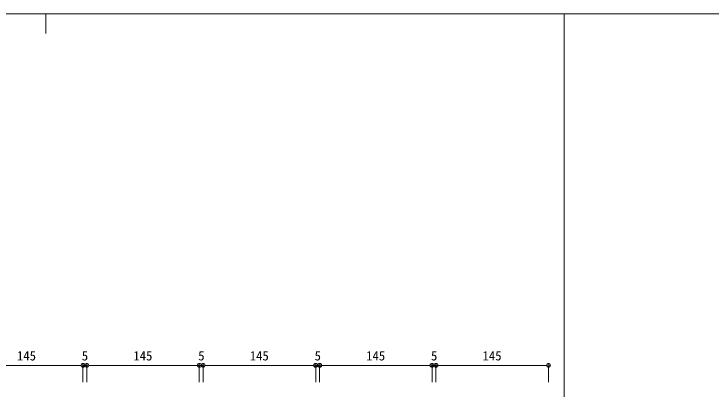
# Model space of a CAD drawing. Units: millimetres on the paper. Extents: x -401 to 401, y -279 to 279.
# Drawn here: x -141.8 to 37.9, y 182.1 to 278.7 of the extents above; entities that cross this region are included whole.
import ezdxf
from ezdxf.enums import TextEntityAlignment as Align

# ---------------------------------------------------------------- set-up
doc = ezdxf.new("R2010")
doc.units = ezdxf.units.MM
for name, color, linetype, lineweight in [('0-0_A-C01-補助線(非印刷)', 4, 'Continuous', 9), ('0-3_0-A01-枠A', 4, 'Continuous', 9), ('0-8_0-A11-寸法_詳細', 5, 'Continuous', 9), ('0-9_0', 7, 'Continuous', 9)]:
    doc.layers.add(name, color=color, linetype=linetype, lineweight=lineweight)
doc.styles.add('ＭＳ ゴシック', font='')
doc.styles.get('ＭＳ ゴシック').set_extended_font_data('MS Gothic')

# ---------------------------------------------------------------- blocks, each defined once
blk = doc.blocks.new('_Dot')
at = {"layer": '0-9_0'}
blk.add_line((-0.5, 0), (-1, 0), dxfattribs=at)
for radius in [0.5, 0.25]:
    blk.add_circle((0, 0), radius, dxfattribs=at)

msp = doc.modelspace()

# ---------------------------------------------------------------- linework, layer by layer
at = {"layer": '0-0_A-C01-補助線(非印刷)'}
for p, q in [((-133.556, 278.667), (-133.556, 273.667)), ((0, -252), (0, 278.667)), ((0, 278.667), (0, 273.667))]:
    msp.add_line(p, q, dxfattribs=at)
at = {"layer": '0-3_0-A01-枠A'}
msp.add_line((-400.667, 278.667), (400.667, 278.667), dxfattribs=at)
at = {"layer": '0-8_0-A11-寸法_詳細'}
for p, q in [((-152.013, 188.196), (-125.013, 188.196)), ((-125.013, 188.196), (-126.013, 188.196)), ((-124.013, 183.898), (-124.013, 188.196)), ((-124.013, 183.898), (-124.013, 188.196)), ((-124.013, 188.196), (-123.013, 188.196)), ((-123.013, 183.898), (-123.013, 188.196)), ((-123.013, 183.898), (-123.013, 188.196)), ((-122.013, 188.196), (-121.013, 188.196)), ((-122.013, 188.196), (-95.013, 188.196)), ((-95.013, 188.196), (-96.013, 188.196)), ((-94.013, 183.898), (-94.013, 188.196)), ((-94.013, 183.898), (-94.013, 188.196)), ((-94.013, 188.196), (-93.013, 188.196)), ((-93.013, 183.898), (-93.013, 188.196)), ((-93.013, 183.898), (-93.013, 188.196)), ((-92.013, 188.196), (-91.013, 188.196)), ((-92.013, 188.196), (-65.013, 188.196)), ((-65.013, 188.196), (-66.013, 188.196)), ((-64.013, 183.898), (-64.013, 188.196)), ((-64.013, 183.898), (-64.013, 188.196)), ((-64.013, 188.196), (-63.013, 188.196)), ((-63.013, 183.898), (-63.013, 188.196)), ((-63.013, 183.898), (-63.013, 188.196)), ((-62.013, 188.196), (-61.013, 188.196)), ((-62.013, 188.196), (-35.013, 188.196)), ((-35.013, 188.196), (-36.013, 188.196)), ((-34.013, 183.898), (-34.013, 188.196)), ((-34.013, 183.898), (-34.013, 188.196)), ((-34.013, 188.196), (-33.013, 188.196)), ((-33.013, 183.898), (-33.013, 188.196)), ((-33.013, 183.898), (-33.013, 188.196)), ((-32.013, 188.196), (-31.013, 188.196)), ((-32.013, 188.196), (-5.013, 188.196)), ((-4.013, 183.898), (-4.013, 188.196))]:
    msp.add_line(p, q, dxfattribs=at)

# ---------------------------------------------------------------- block references
for p in [(-124.013, 188.196), (-124.013, 188.196), (-94.013, 188.196), (-94.013, 188.196), (-64.013, 188.196), (-64.013, 188.196), (-34.013, 188.196), (-34.013, 188.196), (-4.013, 188.196)]:
    msp.add_blockref('_Dot', p, dxfattribs=at)
at = {"layer": '0-8_0-A11-寸法_詳細', "rotation": 180}
for p in [(-123.013, 188.196), (-123.013, 188.196), (-93.013, 188.196), (-93.013, 188.196), (-63.013, 188.196), (-63.013, 188.196), (-33.013, 188.196), (-33.013, 188.196)]:
    msp.add_blockref('_Dot', p, dxfattribs=at)

# ---------------------------------------------------------------- texts
at = {"layer": '0-8_0-A11-寸法_詳細', "style": 'ＭＳ ゴシック'}
for s, p in [('145', (-141.014, 188.734)), ('5', (-124.3, 188.734)), ('145', (-111.014, 188.734)), ('5', (-94.3, 188.734)), ('145', (-81.014, 188.734)), ('5', (-64.3, 188.734)), ('145', (-51.014, 188.734)), ('5', (-34.3, 188.734)), ('145', (-21.014, 188.734))]:
    msp.add_text(s, height=2.405, dxfattribs=at).set_placement(p, align=Align.BOTTOM_LEFT)

doc.saveas('drawing.dxf')
